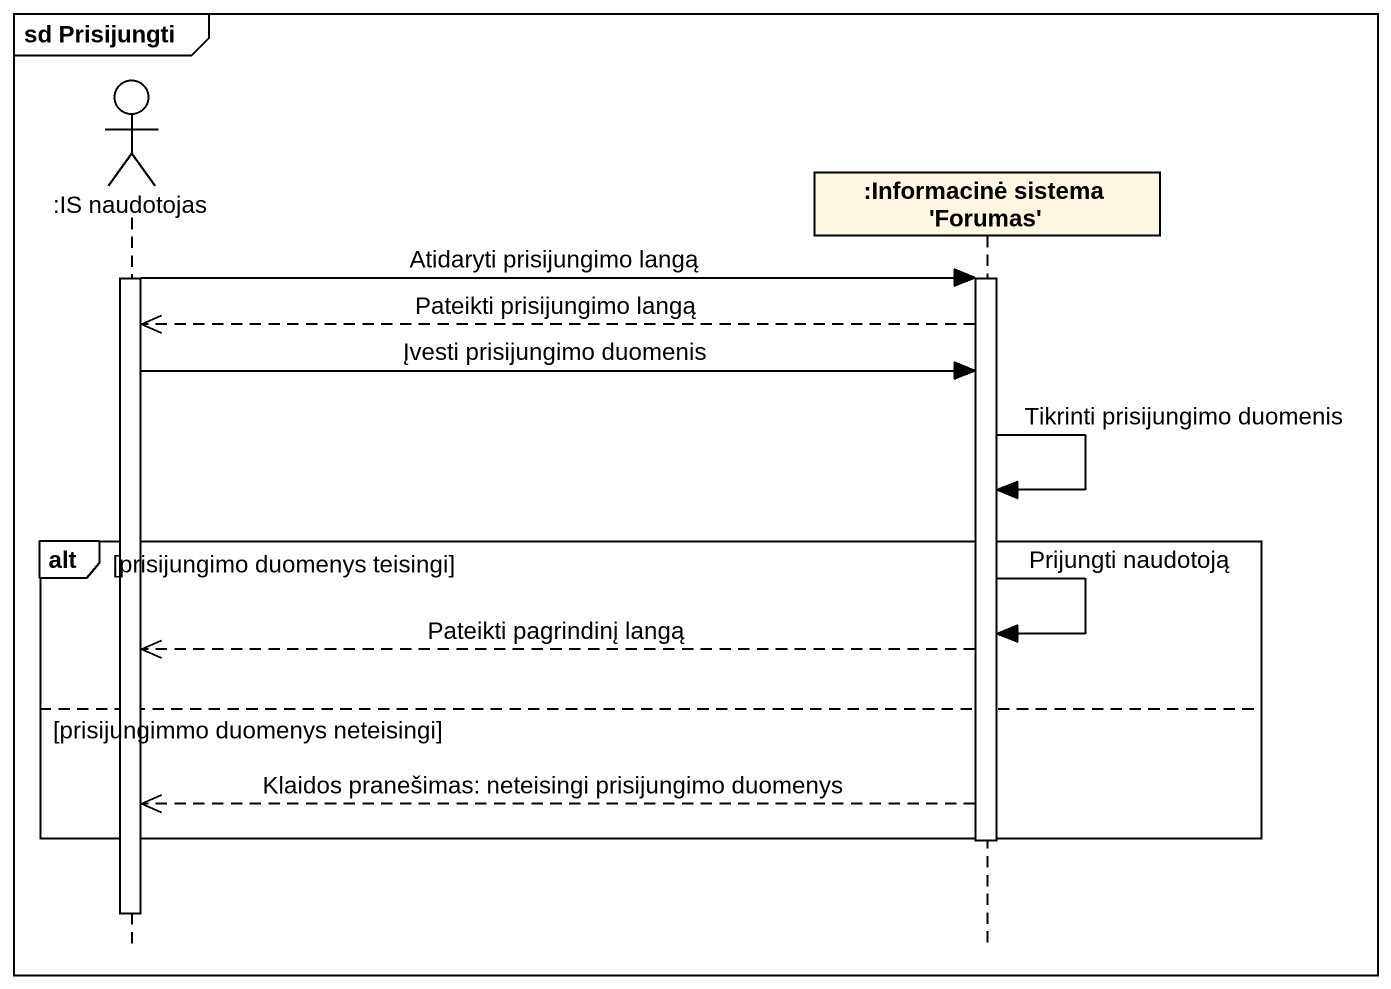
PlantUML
@startuml
mainframe sd Prisijungti
hide footbox
actor ":IS naudotojas" as IS_naudotojas
participant ":Informacinė sistema 'Forumas'" as Informacinė_sistema_Forumas

activate IS_naudotojas
IS_naudotojas -> Informacinė_sistema_Forumas : Atidaryti prisijungimo langą
activate Informacinė_sistema_Forumas
Informacinė_sistema_Forumas -->> IS_naudotojas : Pateikti prisijungimo langą
IS_naudotojas -> Informacinė_sistema_Forumas : Įvesti prisijungimo duomenis
Informacinė_sistema_Forumas -> Informacinė_sistema_Forumas : Tikrinti prisijungimo duomenis
alt prisijungimo duomenys teisingi
  Informacinė_sistema_Forumas -> Informacinė_sistema_Forumas : Prijungti naudotoją
  Informacinė_sistema_Forumas -->> IS_naudotojas : Pateikti pagrindinį langą
else prisijungimmo duomenys neteisingi
  Informacinė_sistema_Forumas -->> IS_naudotojas : Klaidos pranešimas: neteisingi prisijungimo duomenys
end
deactivate Informacinė_sistema_Forumas
deactivate IS_naudotojas
@enduml
